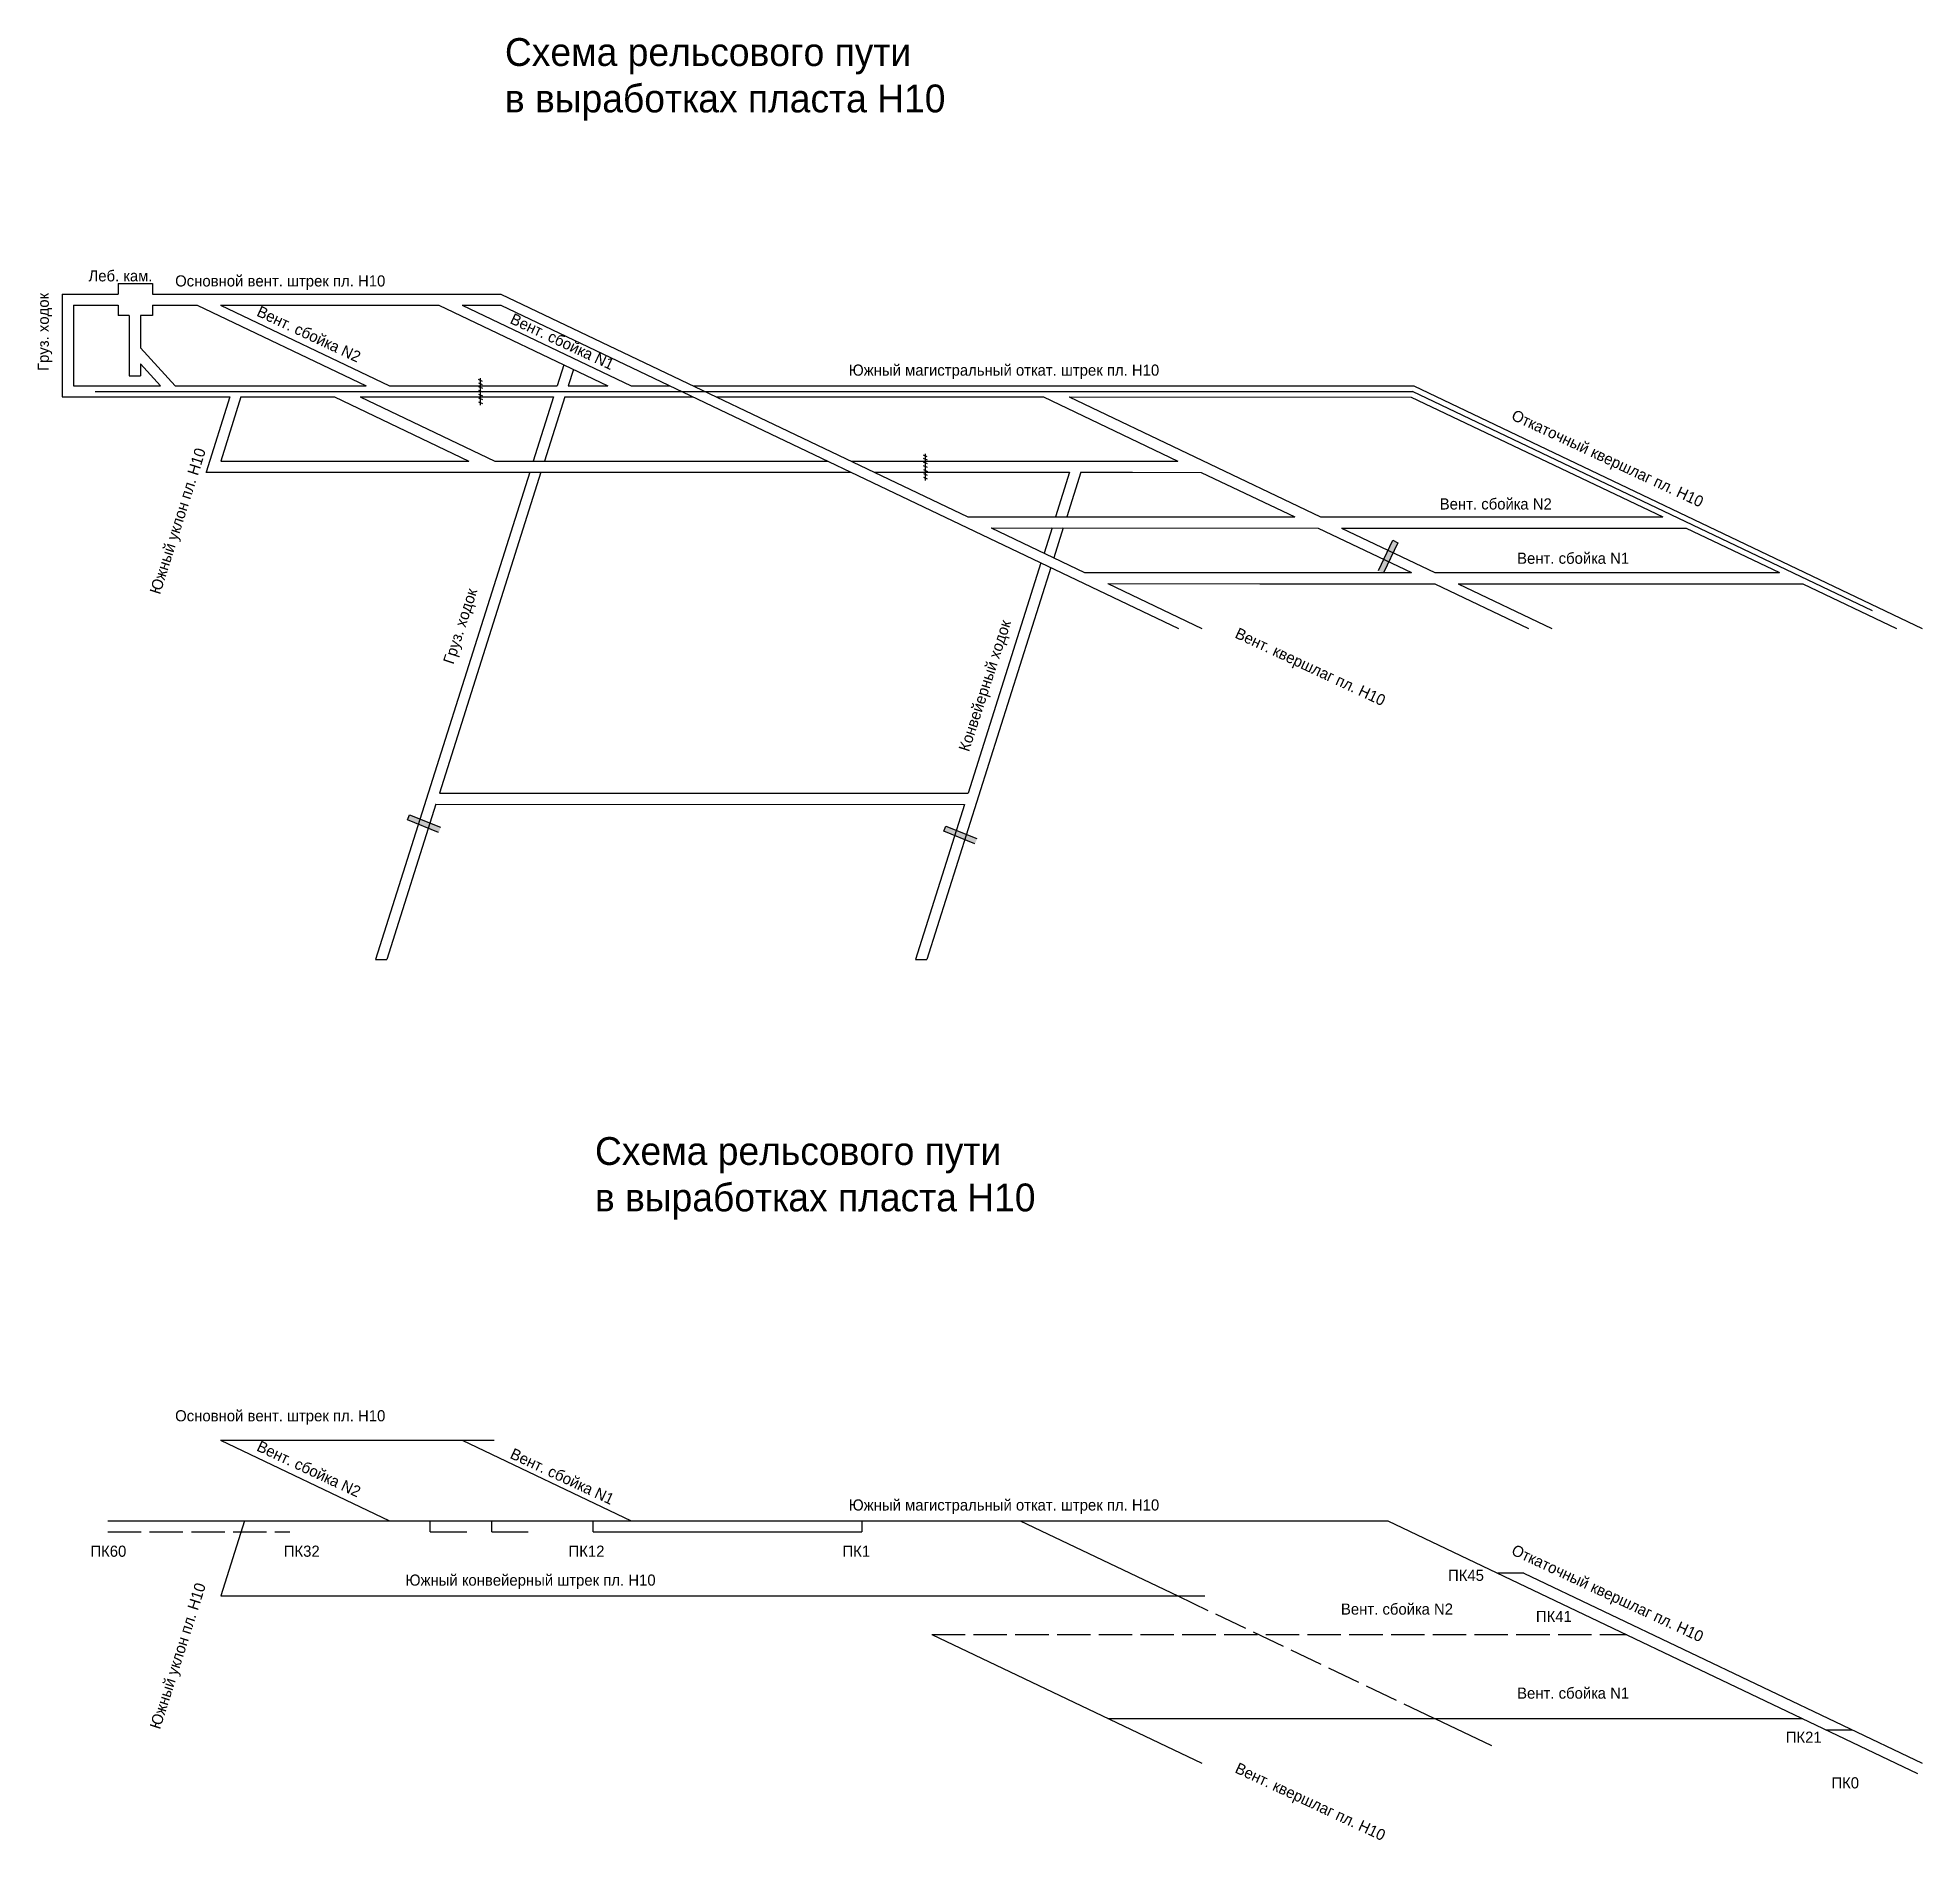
# Model space of a CAD drawing. Header units: millimetres. Extents: x 174 to 851, y -158 to 490.
import ezdxf

# ---------------------------------------------------------------- set-up
doc = ezdxf.new("R2010")
doc.units = ezdxf.units.MM
doc.linetypes.add('ACAD_ISO02W100', pattern=[15, 12, -3])
doc.layers.add('Перемычки', color=7, linetype='Continuous')

msp = doc.modelspace()

# ---------------------------------------------------------------- hatches: boundary and pattern name
at = {"layer": 'Перемычки'}
h = msp.add_hatch(color=256, dxfattribs=at)
h.paths.add_polyline_path([(660.55, 309.1), (658.78, 305.4), (658.87, 305.35), (660.59, 308.96), (662.4, 308.1), (660.68, 304.49), (660.77, 304.45), (662.53, 308.15)])
h.paths.add_polyline_path([(658.87, 305.35), (658.78, 305.4), (655.29, 298.09), (657.28, 297.14), (660.77, 304.45), (660.68, 304.49), (657.23, 297.27), (655.43, 298.13)])
h = msp.add_hatch(color=3, dxfattribs=at)
h.paths.add_polyline_path([(662.4, 308.1), (660.59, 308.96), (658.87, 305.35), (660.68, 304.49)])
h.paths.add_polyline_path([(657.15, 301.74), (658.96, 300.88), (660.68, 304.49), (658.87, 305.35)])
h.paths.add_polyline_path([(657.15, 301.74), (655.43, 298.13), (657.23, 297.27), (658.96, 300.88)])
h = msp.add_hatch(color=256, dxfattribs=at)
h.paths.add_polyline_path([(306.37, 208.46), (310.17, 206.92), (310.21, 207.02), (306.5, 208.51), (307.25, 210.37), (310.95, 208.87), (310.99, 208.96), (307.19, 210.5)])
h.paths.add_polyline_path([(310.21, 207.02), (310.17, 206.92), (317.68, 203.89), (318.5, 205.93), (310.99, 208.96), (310.95, 208.87), (318.37, 205.87), (317.62, 204.02)])
h = msp.add_hatch(color=3, dxfattribs=at)
h.paths.add_polyline_path([(307.25, 210.37), (306.5, 208.51), (310.21, 207.02), (310.95, 208.87)])
h.paths.add_polyline_path([(313.91, 205.52), (314.66, 207.37), (310.95, 208.87), (310.21, 207.02)])
h.paths.add_polyline_path([(313.91, 205.52), (317.62, 204.02), (318.37, 205.87), (314.66, 207.37)])
h = msp.add_hatch(color=256, dxfattribs=at)
h.paths.add_polyline_path([(499.07, 204.38), (502.87, 202.84), (502.91, 202.93), (499.2, 204.43), (499.95, 206.29), (503.66, 204.79), (503.69, 204.88), (499.89, 206.42)])
h.paths.add_polyline_path([(502.91, 202.93), (502.87, 202.84), (510.38, 199.81), (511.2, 201.85), (503.69, 204.88), (503.66, 204.79), (511.07, 201.79), (510.32, 199.94)])
h = msp.add_hatch(color=3, dxfattribs=at)
h.paths.add_polyline_path([(499.95, 206.29), (499.2, 204.43), (502.91, 202.93), (503.66, 204.79)])
h.paths.add_polyline_path([(506.62, 201.43), (507.36, 203.29), (503.66, 204.79), (502.91, 202.93)])
h.paths.add_polyline_path([(506.62, 201.43), (510.32, 199.94), (511.07, 201.79), (507.36, 203.29)])

# ---------------------------------------------------------------- linework, layer by layer
for p, q in [((202.54, 401.21), (202.54, 397.4)), ((202.54, 401.21), (214.84, 401.21)), ((214.84, 401.21), (214.84, 397.4)), ((182.46, 397.4), (182.46, 360.44)), ((182.46, 397.4), (202.54, 397.4)), ((186.46, 393.4), (186.46, 364.45)), ((186.46, 393.4), (202.54, 393.4)), ((202.54, 393.4), (202.54, 389.72)), ((214.84, 397.4), (340.06, 397.4)), ((214.84, 393.4), (230.88, 393.4)), ((214.84, 393.4), (214.84, 389.72)), ((230.88, 393.4), (291.61, 364.44)), ((239.27, 393.4), (300, 364.44)), ((239.27, 393.4), (317.82, 393.4)), ((311.32, 393.4), (317.82, 393.4)), ((317.82, 393.4), (378.55, 364.44)), ((326.2, 393.4), (386.93, 364.44)), ((326.2, 393.4), (340.06, 393.4)), ((333.85, 393.4), (340.06, 393.4)), ((340.06, 397.4), (507.85, 317.38)), ((340.06, 393.4), (583.52, 277.29)), ((206.55, 389.72), (202.54, 389.72)), ((206.55, 389.72), (206.55, 368.08)), ((210.55, 389.72), (210.55, 378.13)), ((214.84, 389.72), (210.55, 389.72)), ((210.55, 378.13), (222.97, 364.44)), ((206.55, 368.08), (210.55, 368.08)), ((210.55, 372.36), (217.73, 364.44)), ((210.55, 372.36), (210.55, 368.08)), ((210.55, 368.08), (210.55, 368.08)), ((331.9, 366.79), (333.29, 366.18)), ((332.67, 367.14), (332.67, 357.5)), ((362.66, 372.02), (360.26, 364.44)), ((366.13, 370.36), (364.26, 364.44)), ((182.46, 360.44), (242.67, 360.44)), ((186.46, 364.45), (217.73, 364.44)), ((194.34, 362.44), (667.62, 362.44)), ((222.97, 364.44), (291.6, 364.44)), ((242.67, 360.44), (234.12, 333.41)), ((246.67, 360.44), (239.38, 337.41)), ((246.67, 360.44), (280.28, 360.44)), ((280.28, 360.44), (328.59, 337.4)), ((289.52, 360.44), (358.99, 360.44)), ((289.52, 360.44), (337.83, 337.4)), ((300, 364.44), (360.26, 364.44)), ((331.97, 365.52), (333.36, 364.91)), ((331.99, 362.9), (333.39, 362.29)), ((332.01, 364.24), (333.41, 363.63)), ((332.05, 360.09), (333.44, 359.48)), ((332.06, 361.43), (333.46, 360.82)), ((358.99, 360.44), (351.71, 337.4)), ((362.99, 360.44), (355.7, 337.4)), ((362.99, 360.44), (409.17, 360.44)), ((364.26, 364.44), (378.55, 364.44)), ((372.04, 364.44), (378.55, 364.44)), ((386.93, 364.44), (400.79, 364.44)), ((409.17, 364.44), (668.09, 364.43)), ((417.56, 360.44), (534.99, 360.44)), ((534.99, 360.44), (583.35, 337.37)), ((544.28, 360.44), (667.19, 360.43)), ((544.28, 360.44), (634.59, 317.37)), ((667.19, 360.43), (757.52, 317.35)), ((832.96, 283.59), (667.62, 362.44)), ((668.09, 364.43), (850.81, 277.29)), ((332.05, 358.7), (333.44, 358.09)), ((491.74, 339.69), (493.13, 339.08)), ((492.51, 340.04), (492.51, 330.4)), ((234.06, 333.41), (465.9, 333.39)), ((239.38, 337.41), (328.58, 337.4)), ((350.44, 333.4), (295.07, 158.37)), ((354.44, 333.4), (317.97, 218.12)), ((337.83, 337.4), (457.51, 337.39)), ((465.9, 337.39), (583.35, 337.37)), ((474.29, 333.39), (544.43, 333.38)), ((491.81, 338.42), (493.2, 337.81)), ((491.83, 335.8), (493.23, 335.19)), ((491.85, 337.14), (493.25, 336.53)), ((491.89, 332.99), (493.28, 332.38)), ((491.9, 334.33), (493.3, 333.72)), ((544.43, 333.38), (539.36, 317.38)), ((548.43, 333.38), (543.36, 317.38)), ((548.43, 333.38), (567.01, 333.38)), ((567.01, 333.38), (591.74, 333.37)), ((591.74, 333.37), (625.29, 317.37)), ((491.89, 331.59), (493.28, 330.98)), ((507.85, 317.38), (625.29, 317.37)), ((516.24, 313.38), (549.79, 297.38)), ((516.24, 313.38), (633.68, 313.37)), ((538.1, 313.38), (535.23, 304.32)), ((542.1, 313.38), (538.71, 302.66)), ((633.68, 313.37), (667.24, 297.36)), ((634.59, 317.37), (757.52, 317.35)), ((642.07, 313.37), (765.91, 313.35)), ((642.07, 313.37), (675.63, 297.36)), ((765.91, 313.35), (799.47, 297.35)), ((537.61, 299.19), (493.06, 158.35)), ((534.13, 300.84), (507.96, 218.09)), ((549.79, 297.38), (612.71, 297.37)), ((558.18, 293.38), (591.9, 277.29)), ((558.18, 293.38), (612.71, 293.37)), ((612.71, 297.37), (667.24, 297.36)), ((612.71, 293.37), (675.63, 293.36)), ((675.63, 297.36), (799.47, 297.35)), ((675.63, 293.36), (709.32, 277.29)), ((684.05, 293.35), (807.89, 293.33)), ((684.05, 293.35), (717.71, 277.29)), ((807.89, 293.33), (841.51, 277.29)), ((317.97, 218.12), (507.96, 218.09)), ((316.71, 214.12), (299.07, 158.37)), ((316.71, 214.12), (506.69, 214.09)), ((506.69, 214.09), (489.06, 158.35)), ((295.07, 158.37), (299.07, 158.37)), ((489.06, 158.35), (493.06, 158.35)), ((239.27, -14.26), (337.6, -14.26)), ((239.27, -14.26), (300, -43.22)), ((311.32, -14.26), (317.82, -14.26)), ((326.2, -14.26), (386.93, -43.22)), ((198.84, -43.22), (658.8, -43.23)), ((247.93, -43.22), (239.38, -70.25)), ((314.7, -47.22), (314.7, -43.23)), ((314.7, -47.22), (327.84, -47.22)), ((336.77, -47.22), (336.77, -43.23)), ((336.77, -47.22), (349.91, -47.22)), ((373.26, -47.22), (373.26, -43.23)), ((373.26, -47.22), (469.76, -47.22)), ((469.76, -43.22), (469.76, -47.22)), ((526.6, -43.23), (583.28, -70.26)), ((658.8, -43.23), (849.08, -133.98)), ((707.57, -62.06), (698.27, -62.06)), ((707.57, -62.06), (850.81, -130.37)), ((239.38, -70.25), (593.02, -70.26)), ((494.91, -84.11), (591.9, -130.37)), ((558.21, -114.3), (807.89, -114.33)), ((675.66, -114.32), (695.98, -124.01)), ((816.32, -118.35), (825.61, -118.35))]:
    msp.add_line(p, q)
at = {"linetype": 'ACAD_ISO02W100'}
for p, q in [((198.84, -47.22), (264.19, -47.22)), ((583.28, -70.26), (675.66, -114.32)), ((494.91, -84.11), (744.59, -84.14))]:
    msp.add_line(p, q, dxfattribs=at)
at = {"layer": 'Перемычки'}
for points in [[(655.43, 298.13), (660.59, 308.96), (662.4, 308.1), (657.23, 297.27)], [(317.62, 204.02), (306.5, 208.51), (307.25, 210.37), (318.37, 205.87)], [(510.32, 199.94), (499.2, 204.43), (499.95, 206.29), (511.07, 201.79)]]:
    msp.add_lwpolyline(points, dxfattribs=at)

# ---------------------------------------------------------------- texts
for s, height, p in [('Схема рельсового пути', 10, (341.51, 479.35)), ('в выработках пласта Н10', 10, (341.51, 462.68)), ('Леб. кам.', 4, (191.89, 401.96)), ('Основной вент. штрек пл. Н10', 4, (223.02, 400.13)), ('Южный магистральный откат. штрек пл. Н10', 4, (465.03, 368.09)), ('Вент. сбойка N2', 4, (677.41, 320.02)), ('Вент. сбойка N1', 4, (705.21, 300.51)), ('Схема рельсового пути', 10, (373.87, 84.57)), ('в выработках пласта Н10', 10, (373.87, 67.9)), ('Основной вент. штрек пл. Н10', 4, (223.02, -7.53)), ('Южный магистральный откат. штрек пл. Н10', 4, (465.03, -39.57)), ('ПК60', 4, (192.57, -56.18)), ('ПК32', 4, (262.06, -56.18)), ('ПК12', 4, (364.37, -56.18)), ('ПК1', 4, (462.81, -56.18)), ('ПК45', 4, (680.38, -64.84)), ('Южный конвейерный штрек пл. Н10', 4, (305.79, -66.56)), ('Вент. сбойка N2', 4, (641.91, -76.97)), ('ПК41', 4, (711.97, -79.62)), ('Вент. сбойка N1', 4, (705.21, -107.16)), ('ПК21', 4, (801.73, -123)), ('ПК0', 4, (818.14, -139.39))]:
    msp.add_text(s, height=height).set_placement(p)
for s, rotation, p in [('Груз. ходок', 90, (177.63, 369.76)), ('Вент. сбойка N2', 335, (251.99, 389.74)), ('Вент. сбойка N1', 335, (343.03, 387.06)), ('Откаточный квершлаг пл. Н10', 335, (702.82, 352.46)), ('Южный уклон пл. Н10', 72.36153, (217.57, 289.26)), ('Груз. ходок', 72, (322.99, 264.17)), ('Конвейерный ходок', 72, (508.23, 232.76)), ('Вент. квершлаг пл. Н10', 335, (603.5, 274.12)), ('Вент. сбойка N2', 335, (251.99, -17.92)), ('Вент. сбойка N1', 335, (343.03, -20.6)), ('Откаточный квершлаг пл. Н10', 335, (702.82, -55.2)), ('Южный уклон пл. Н10', 72.36153, (217.57, -118.41)), ('Вент. квершлаг пл. Н10', 335, (603.5, -133.55))]:
    msp.add_text(s, height=4, rotation=rotation).set_placement(p)

doc.saveas('drawing.dxf')
